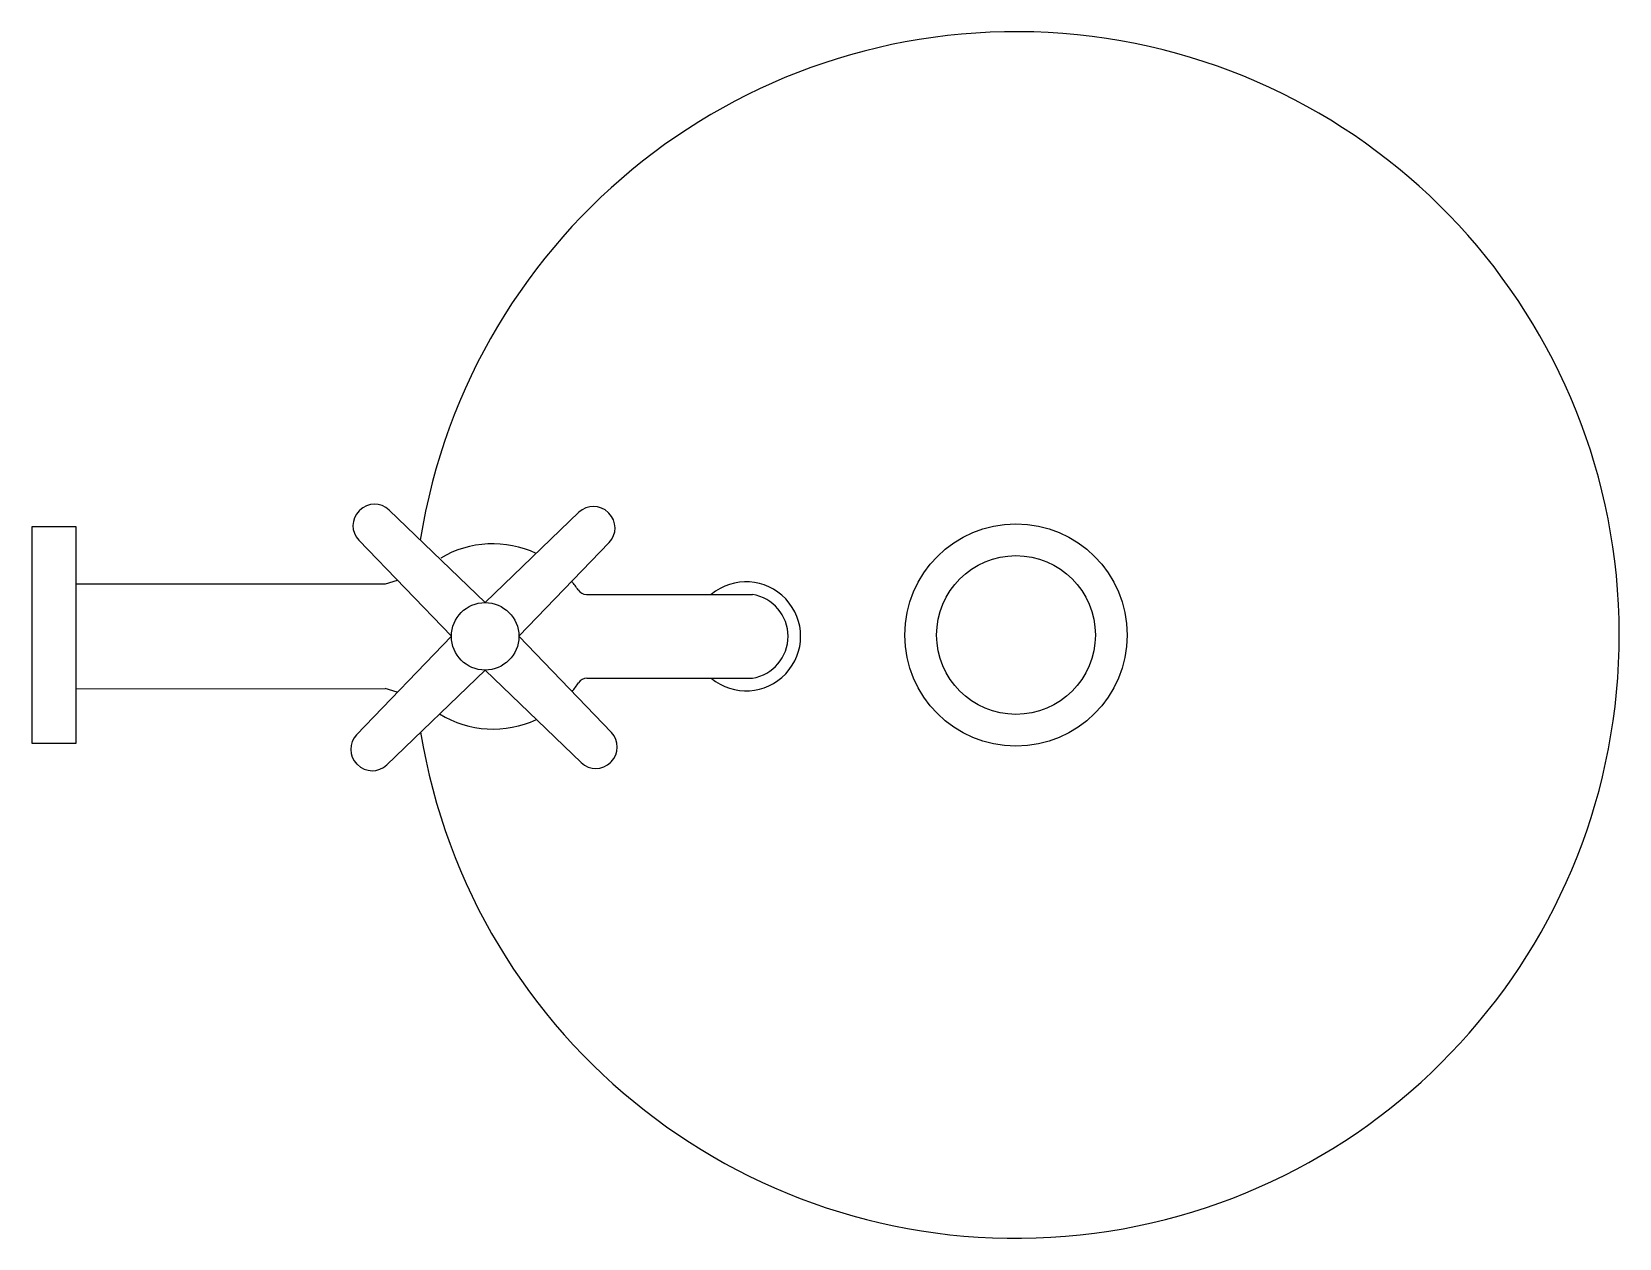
# Model space of a CAD drawing. Header units: millimetres. Extents: x -3060.689 to -3060.189, y 2884.818 to 2885.198.
import ezdxf

# ---------------------------------------------------------------- set-up
doc = ezdxf.new("R2010")
doc.units = ezdxf.units.MM
doc.header["$LTSCALE"] = 10
doc.layers.add('cozinha_pias', color=2, linetype='Continuous')

msp = doc.modelspace()

# ---------------------------------------------------------------- linework, layer by layer
at = {"layer": 'cozinha_pias', "color": 1}
for p, q in [((-3060.585546128569, 2885.047142394948), (-3060.585371568022, 2885.047316802907)), ((-3060.54585923892, 2885.018257812428), (-3060.576126572905, 2885.047404235768)), ((-3060.54585923892, 2885.018257812428), (-3060.516302964506, 2885.046696380543)), ((-3060.507059190092, 2885.046607269215), (-3060.506880967436, 2885.046429199147)), ((-3060.68865586978, 2885.042087768482), (-3060.68865586978, 2884.974009155202)), ((-3060.674705064116, 2885.042087768482), (-3060.68865586978, 2885.042087768482)), ((-3060.674705064116, 2884.974009155202), (-3060.674705064116, 2885.042087768482)), ((-3060.556487290678, 2885.007629608082), (-3060.585633408842, 2885.03789739983)), ((-3060.535231187162, 2885.007629608082), (-3060.506791245756, 2885.037186187672)), ((-3060.573583237944, 2885.025212158131), (-3060.577292954741, 2885.024090026783)), ((-3060.674705064116, 2885.024129547047), (-3060.577260606108, 2885.024129547047)), ((-3060.513981693041, 2885.020829528737), (-3060.461642930326, 2885.020829528737)), ((-3060.586342027006, 2884.976650299), (-3060.556487290678, 2885.007629608082)), ((-3060.506085068998, 2884.977361816334), (-3060.535231187162, 2885.007629608082)), ((-3060.576838242826, 2884.96714727776), (-3060.54585923892, 2884.997001403737)), ((-3060.515591904936, 2884.967855132985), (-3060.54585923892, 2884.997001403737)), ((-3060.674705064116, 2884.991129669118), (-3060.577292954741, 2884.991169189381)), ((-3060.573583237944, 2884.990047058033), (-3060.577292954741, 2884.991169189381)), ((-3060.513840399483, 2884.994429687427), (-3060.461642930326, 2884.994429687428)), ((-3060.68865586978, 2884.974009155202), (-3060.674705064116, 2884.974009155202)), ((-3060.586084458647, 2884.967232726979), (-3060.586255967436, 2884.967403778004)), ((-3060.506346299467, 2884.967942413258), (-3060.50617173892, 2884.968116821217))]:
    msp.add_line(p, q, dxfattribs=at)
for centre, radius in [((-3060.37865586978, 2885.008048461842), 0.03499999999997726), ((-3060.37865586978, 2885.008048461842), 0.02499999999997726), ((-3060.54585923892, 2885.007629608082), 0.01062812209129334)]:
    msp.add_circle(centre, radius, dxfattribs=at)
at = {"layer": 'cozinha_pias'}
msp.add_arc((-3060.37865586978, 2885.008048461842), 0.1899999999998272, 189.2747821436288, 170.9505811669687, dxfattribs=at)
at = {"layer": 'cozinha_pias', "color": 1}
for centre, radius, start, end in [((-3060.580879380522, 2885.042475494313), 0.00660000741481781, 134.9997863358214, 223.9187164011429), ((-3060.580705430327, 2885.042650207447), 0.006599990129470826, 46.08129882239214, 135.0001525467582), ((-3060.511726548491, 2885.041940521168), 0.006600004434585571, 44.99984740623367, 133.8959960524754), ((-3060.511547715483, 2885.041762298512), 0.006599972248077393, 316.1043243233347, 44.99999999412283), ((-3060.543439686382, 2885.004684323366), 0.03209818869540204, 64.8112269413982, 120.7214285475524), ((-3060.543439686382, 2885.004684323366), 0.03209818869540204, 33.12441014379121, 39.17313834070709), ((-3060.51398169304, 2885.023905636181), 0.003076107443596558, 213.1244101437051, 269.9999999915298), ((-3060.46365586978, 2885.007629608082), 0.01716606855392456, 230.2604980181835, 129.7395019113064), ((-3060.463830430327, 2885.007629608082), 0.01338001251220703, 279.4098510519445, 80.59023094054143), ((-3060.543348634169, 2885.010497673688), 0.03209818869540204, 320.8214302498341, 327.0256529252778), ((-3060.513840399483, 2884.991353579984), 0.003076107443596558, 90, 147.0256529273865), ((-3060.543348634169, 2885.010497673688), 0.03209818869540204, 238.3286260660639, 295.1571661615245), ((-3060.581589219389, 2884.972070678639), 0.006599979996681214, 136.0591735429913, 224.9999236766741), ((-3060.510838486967, 2884.972783721852), 0.00660000741481781, 315.0001525702668, 43.91870879525131), ((-3060.5814177106, 2884.971899627614), 0.006599996089935303, 224.9999236766741, 313.940658551568), ((-3060.511013047514, 2884.972609008717), 0.006600025296211243, 226.0812987988885, 315.0001525702668)]:
    msp.add_arc(centre, radius, start, end, dxfattribs=at)

doc.saveas('drawing.dxf')
